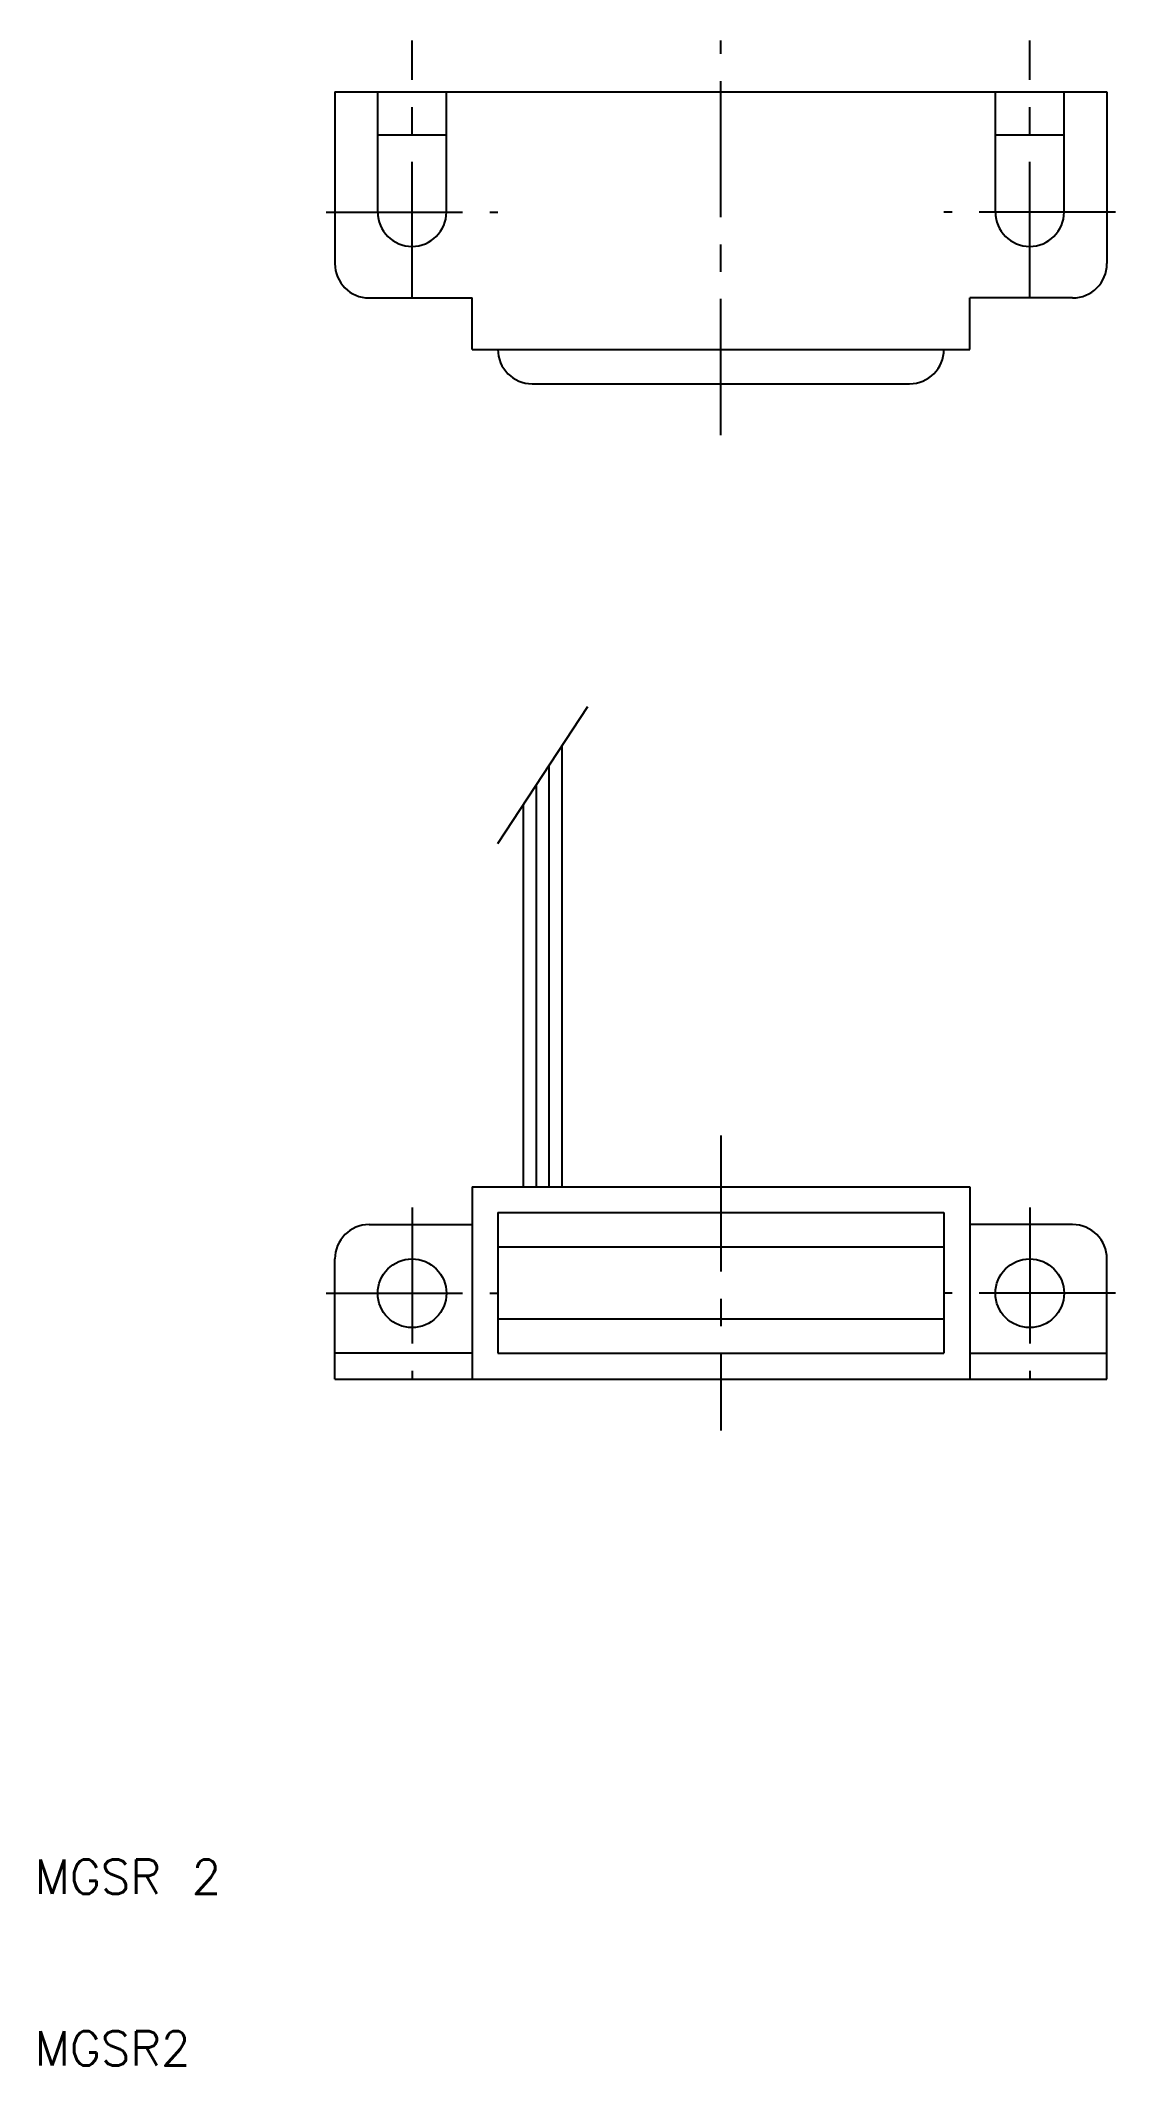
# Model space of a CAD drawing. Extents: x 10 to 73, y 10 to 128.
import ezdxf

# ---------------------------------------------------------------- set-up
doc = ezdxf.new("R2010")
doc.units = 0
doc.header["$LTSCALE"] = 0.25
doc.linetypes.add('CENTER', pattern=[50.8, 31.75, -6.35, 6.35, -6.35])
doc.layers.get('0').update_dxf_attribs({"linetype": 'CONTINUOUS'})
doc.layers.add('CENTER', color=1, linetype='CENTER')
doc.layers.add('PPDETAIL1', color=1, linetype='CONTINUOUS')
doc.styles.get("Standard").update_dxf_attribs({"font": 'txt.shx', "bigfont": 'extfont.shx'})

msp = doc.modelspace()

# ---------------------------------------------------------------- linework, layer by layer
for p, q in [((27.5, 125), (72.5, 125)), ((27.5, 125), (27.5, 115)), ((30, 122.5), (30, 125)), ((34, 122.5), (34, 125)), ((66, 122.5), (66, 125)), ((70, 122.5), (70, 125)), ((72.5, 125), (72.5, 115)), ((30, 118), (30, 122.5)), ((30, 122.5), (34, 122.5)), ((34, 118), (34, 122.5)), ((66, 118), (66, 122.5)), ((66, 122.5), (70, 122.5)), ((70, 118), (70, 122.5)), ((29.5, 113), (35.5, 113)), ((35.5, 110), (35.5, 113)), ((70.5, 113), (64.5, 113)), ((64.5, 110), (64.5, 113)), ((35.5, 110), (37, 110)), ((37, 110), (63, 110)), ((63, 110), (64.5, 110)), ((39, 108), (61, 108)), ((40.75, 61.2), (40.75, 86.91)), ((40, 61.2), (40, 85.77)), ((39.25, 61.2), (39.25, 84.63)), ((38.5, 61.2), (38.5, 83.49)), ((35.5, 61.2), (38.5, 61.2)), ((35.5, 61.2), (35.5, 59)), ((38.5, 61.2), (39.25, 61.2)), ((39.25, 61.2), (40, 61.2)), ((40, 61.2), (40.75, 61.2)), ((40.75, 61.2), (64.5, 61.2)), ((64.5, 61.2), (64.5, 59)), ((29.5, 59), (35.5, 59)), ((35.5, 59), (35.5, 50)), ((37, 59.7), (37, 51.5)), ((37, 59.7), (63, 59.7)), ((63, 59.7), (63, 51.5)), ((64.5, 59), (64.5, 50)), ((70.5, 59), (64.5, 59)), ((27.5, 50), (27.5, 57)), ((37, 57.7), (63, 57.7)), ((72.5, 50), (72.5, 57)), ((37, 53.5), (63, 53.5)), ((35.5, 51.5), (27.5, 51.5)), ((37, 51.5), (63, 51.5)), ((64.5, 51.5), (72.5, 51.5)), ((27.5, 50), (72.5, 50))]:
    msp.add_line(p, q)
for centre in [(32, 55), (68, 55)]:
    msp.add_circle(centre, 2)
for centre, start, end in [((32, 118), 180, 0), ((68, 118), 180, 0), ((29.5, 115), 180, 270), ((70.5, 115), 270, 0), ((39, 110), 180, 270), ((61, 110), 270, 0), ((29.5, 57), 90, 180), ((70.5, 57), 0, 90)]:
    msp.add_arc(centre, 2, start, end)
at = {"layer": 'CENTER', "color": 1, "linetype": 'CENTER'}
for p, q in [((32, 113), (32, 128)), ((50, 105), (50, 128)), ((68, 113), (68, 128)), ((27, 118), (37, 118)), ((73, 118), (63, 118)), ((50, 64.2), (50, 47)), ((32, 60), (32, 50)), ((68, 60), (68, 50)), ((27, 55), (37, 55)), ((73, 55), (63, 55))]:
    msp.add_line(p, q, dxfattribs=at)
at = {"layer": 'PPDETAIL1'}
msp.add_line((37, 81.2), (42.25, 89.2), dxfattribs=at)

# ---------------------------------------------------------------- texts
for s, p in [('MGSR 2', (10, 20)), ('MGSR2', (10, 10))]:
    msp.add_text(s, height=2).set_placement(p)

doc.saveas('drawing.dxf')
